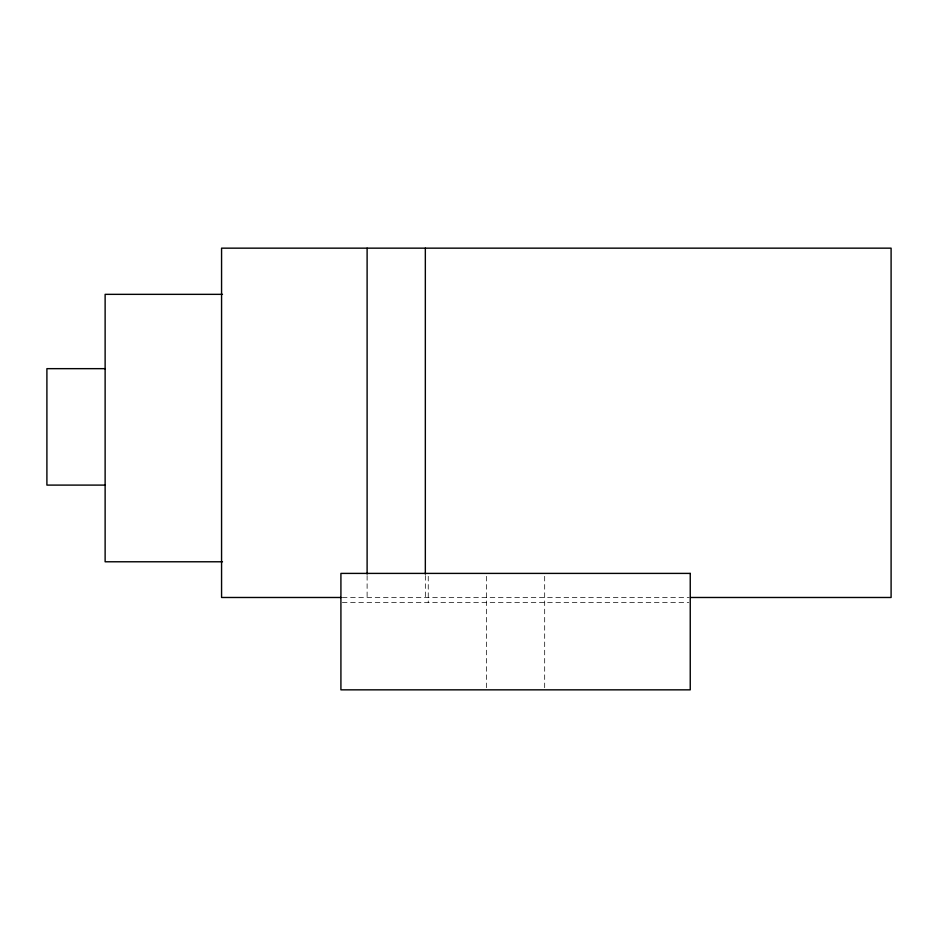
<?xml version="1.0" encoding="UTF-8"?>
<svg xmlns="http://www.w3.org/2000/svg" width="938" height="938" viewBox="0 0 938 938"><rect width="100%" height="100%" fill="white"/><g stroke="black" fill="none" stroke-linecap="round" stroke-linejoin="round"><path stroke-width="0.7" stroke-dasharray="4.69 3.52" d="M342.37 597.483L688.973 597.483M342.37 602.513L688.773 602.513M544.685 576.307L544.685 689.84M486.47 576.307L486.47 689.84M428.244 576.307L428.244 602.513M425.336 575.557L425.336 597.483M367.11 575.557L367.11 597.483"/><path stroke-width="1.41" d="M222.482 294.344L105.126 294.344L105.126 561.78L222.482 561.78M105.126 368.657L46.9 368.657L46.9 485.098L105.126 485.098M340.916 597.483L221.567 597.483L221.567 248.16L891.1 248.16L891.1 597.483L690.438 597.483M425.336 248.16L425.336 574.103M367.11 248.16L367.11 574.103M690.239 573.399L340.916 573.399L340.916 689.84L690.239 689.84L690.239 573.399"/></g></svg>
